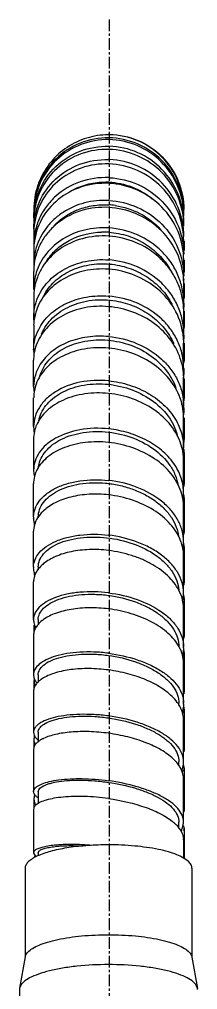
# Model space of a CAD drawing. Header units: millimetres. Extents: x 1035 to 2065, y 1005 to 1731.
# Drawn here: x 1734.8 to 1753.8, y 1454.9 to 1558.5 of the extents above; entities that cross this region are included whole.
import ezdxf

# ---------------------------------------------------------------- set-up
doc = ezdxf.new("R2010")
doc.units = ezdxf.units.MM
doc.linetypes.add('CENTER', pattern=[2, 1.25, -0.25, 0.25, -0.25])
doc.layers.add('center', color=1, linetype='CENTER')

msp = doc.modelspace()

# ---------------------------------------------------------------- linework, layer by layer
at = {"color": 7, "linetype": 'Continuous'}
for p, q in [((1736.33, 1535.68), (1736.32, 1534.45)), ((1752.32, 1533.44), (1752.32, 1534.84)), ((1752.35, 1534.84), (1752.35, 1533.84)), ((1736.32, 1533.87), (1736.32, 1532.31)), ((1752.32, 1531.07), (1752.32, 1532.79)), ((1752.35, 1532.79), (1752.35, 1531.56)), ((1736.32, 1529.71), (1736.32, 1531.6)), ((1752.32, 1528.25), (1752.32, 1530.29)), ((1752.35, 1530.29), (1752.35, 1528.82)), ((1736.32, 1528.87), (1736.32, 1526.67)), ((1752.32, 1524.99), (1752.32, 1527.34)), ((1752.35, 1527.34), (1752.35, 1525.64)), ((1736.32, 1525.7), (1736.31, 1523.2)), ((1752.31, 1521.3), (1752.31, 1523.95)), ((1752.36, 1523.95), (1752.36, 1522.04)), ((1736.31, 1519.31), (1736.31, 1522.11)), ((1752.31, 1517.22), (1752.31, 1520.15)), ((1752.36, 1520.15), (1752.36, 1518.03)), ((1736.31, 1515.03), (1736.31, 1518.1)), ((1752.31, 1512.75), (1752.31, 1515.95)), ((1752.36, 1515.95), (1752.36, 1513.63)), ((1736.31, 1513.71), (1736.31, 1510.37)), ((1752.36, 1512.27), (1752.36, 1508.86)), ((1752.31, 1507.91), (1752.31, 1511.37)), ((1736.31, 1505.37), (1736.31, 1508.95)), ((1752.36, 1507.4), (1752.36, 1503.76)), ((1752.31, 1502.74), (1752.31, 1506.44)), ((1736.3, 1500.04), (1736.31, 1503.85)), ((1752.36, 1502.2), (1752.37, 1498.33)), ((1752.3, 1497.26), (1752.3, 1501.17)), ((1736.81, 1500.05), (1736.8, 1499.72)), ((1736.3, 1494.41), (1736.3, 1498.43)), ((1752.37, 1496.69), (1752.37, 1492.62)), ((1752.3, 1491.5), (1752.3, 1495.61)), ((1736.8, 1494.42), (1736.8, 1493.85)), ((1736.37, 1492.94), (1736.37, 1493.83)), ((1736.3, 1492.72), (1736.3, 1488.52)), ((1752.37, 1490.9), (1752.37, 1486.65)), ((1752.3, 1485.48), (1752.3, 1489.76)), ((1736.37, 1486.95), (1736.37, 1487.91)), ((1736.3, 1486.75), (1736.3, 1482.38)), ((1751.8, 1485.23), (1751.8, 1485.48)), ((1752.37, 1484.86), (1752.37, 1480.44)), ((1752.3, 1479.23), (1752.3, 1483.68)), ((1736.37, 1480.71), (1736.37, 1481.75)), ((1736.3, 1480.55), (1736.3, 1476.04)), ((1751.8, 1478.77), (1751.8, 1479.23)), ((1752.37, 1478.59), (1752.37, 1474.04)), ((1752.3, 1472.79), (1752.3, 1477.37)), ((1736.37, 1474.28), (1736.37, 1475.38)), ((1736.3, 1474.15), (1736.3, 1469.51)), ((1751.8, 1472.11), (1751.8, 1472.79)), ((1752.37, 1472.13), (1752.37, 1468.86)), ((1752.3, 1470.88), (1752.3, 1468.91)), ((1736.8, 1469.51), (1736.8, 1469.19)), ((1735.4, 1467.86), (1735.4, 1458.32)), ((1753.2, 1467.86), (1753.2, 1458.32)), ((1735.41, 1458.39), (1734.81, 1455.04)), ((1753.19, 1458.38), (1753.78, 1455.03)), ((1734.81, 1455.04), (1734.8, 1454.9)), ((1734.8, 1454.9), (1734.8, 1446.92)), ((1753.8, 1454.9), (1753.78, 1455.03))]:
    msp.add_line(p, q, dxfattribs=at)
for points in [[(1736.8, 1488.52), (1736.8, 1488.06), (1736.8, 1487.71)], [(1736.8, 1482.39), (1736.8, 1481.91), (1736.8, 1481.33)], [(1736.8, 1476.04), (1736.8, 1475.55), (1736.8, 1474.75)]]:
    msp.add_lwpolyline(points, dxfattribs=at)
for centre, radius, start, end in [((1744.32, 1538.32), 7.91, 89.88, 90.4254), ((1744.29, 1538.28), 7.9, 89.7166, 90.206), ((1744.32, 1538.32), 7.9, 89.3696, 89.8788), ((1744.29, 1538.28), 7.9, 89.2355, 89.7162), ((1744.14, 1536.95), 8.02, 88.3297, 88.6786), ((1744.05, 1535.43), 8.12, 88.0893, 88.4138), ((1744.05, 1535.4), 8.15, 87.5676, 88.0872), ((1744.34, 1538.21), 8.01, 161.6711, 179.9492), ((1744.31, 1538.22), 7.98, 157.0985, 161.6047), ((1743.96, 1533.4), 7.73, 87.1811, 89.7177), ((1743.96, 1533.32), 8.3, 86.8148, 87.5051), ((1743.87, 1530.68), 8.04, 81.819, 86.8041), ((1744.08, 1537.86), 7.75, 178.0045, 178.8672), ((1744.18, 1537.5), 8.15, 359.9964, 1.571), ((1743.83, 1537.01), 7.5, 177.0697, 177.7583), ((1743.81, 1537.01), 7.48, 177.7578, 180.0062), ((1743.49, 1535.68), 7.16, 176.5436, 180.0058), ((1743.5, 1535.68), 7.18, 176.0127, 176.5446), ((1743.77, 1527.6), 8.2, 85.8854, 91.473), ((1743.09, 1533.88), 6.77, 175.1916, 180.0091), ((1743.11, 1533.87), 6.79, 174.3779, 175.193), ((1743.74, 1526.6), 8.78, 85.9616, 86.2316), ((1742.72, 1532.31), 6.4, 166.0726, 179.9734), ((1742.73, 1532.31), 6.41, 163.2371, 166.06), ((1742.67, 1531.6), 6.35, 172.8737, 173.6424), ((1742.66, 1532.31), 6.34, 180.0126, 180.5745), ((1742.65, 1531.6), 6.33, 173.6407, 180.0071), ((1742.23, 1529.71), 5.91, 162.5496, 179.9716), ((1746.26, 1531.56), 6.09, 358.7962, 359.984), ((1746.24, 1531.56), 6.11, 358.2179, 358.7964), ((1744.57, 1530.29), 7.75, 5.7402, 6.1381), ((1744.61, 1530.29), 7.71, 0.0129, 5.744), ((1746.28, 1530.81), 6.07, 356.6744, 359.9793), ((1742.16, 1529.72), 5.84, 180.0148, 180.7751), ((1742.17, 1528.87), 5.85, 171.8271, 178.4753), ((1742.18, 1528.87), 5.87, 171.1146, 171.8285), ((1742.13, 1528.87), 5.81, 178.4822, 180.0125), ((1744.86, 1527.33), 7.46, 6.9667, 7.43), ((1744.9, 1527.34), 7.42, 1.1893, 6.9708), ((1744.99, 1528.25), 7.33, 356.3735, 0.0026), ((1746.78, 1528.82), 5.57, 358.9707, 359.9804), ((1746.76, 1528.82), 5.59, 357.7765, 358.9706), ((1741.72, 1525.69), 5.4, 161.4112, 168.6589), ((1744.96, 1527.34), 7.36, 0.0054, 1.1818), ((1746.79, 1527.94), 5.56, 355.833, 359.9752), ((1746.82, 1527.94), 5.54, 0.8789, 2.6662), ((1746.82, 1527.94), 5.53, 359.9796, 0.8785), ((1741.63, 1526.67), 5.32, 180.018, 180.7175), ((1741.64, 1525.7), 5.33, 169.6763, 178.2944), ((1741.67, 1526.67), 5.36, 180.7229, 185.3326), ((1741.67, 1525.7), 5.36, 168.6703, 169.6796), ((1741.6, 1525.7), 5.28, 178.3098, 180.0186), ((1747.33, 1525.64), 5.02, 358.8636, 359.9774), ((1747.31, 1525.64), 5.04, 357.3031, 358.8632), ((1745.2, 1523.94), 7.12, 8.332, 8.8935), ((1745.26, 1523.95), 7.06, 1.2378, 8.3388), ((1745.36, 1524.99), 6.96, 355.6218, 359.4182), ((1745.34, 1523.95), 6.98, 0.0057, 1.2243), ((1745.38, 1524.99), 6.94, 359.4204, 0.0051), ((1747.33, 1524.63), 5.02, 354.8423, 359.9705), ((1747.36, 1524.63), 4.99, 1.0417, 3.2923), ((1747.37, 1524.63), 4.98, 359.978, 1.0411), ((1741.08, 1523.2), 4.76, 180.0192, 180.9879), ((1741.1, 1522.1), 4.79, 167.0602, 178.2464), ((1741.12, 1523.2), 4.81, 180.9971, 186.6424), ((1741.16, 1522.09), 4.84, 166.0216, 167.067), ((1741.2, 1522.08), 4.89, 160.5092, 166.0129), ((1741.04, 1522.11), 4.73, 178.2801, 180.0201), ((1745.54, 1520.12), 6.78, 10.4681, 16.1984), ((1747.9, 1522.04), 4.45, 358.6295, 359.9766), ((1745.6, 1520.13), 6.72, 9.8928, 10.4597), ((1745.67, 1520.14), 6.65, 1.2236, 9.9031), ((1745.78, 1521.3), 6.53, 354.8904, 359.3367), ((1745.81, 1521.3), 6.51, 359.3399, 0.0065), ((1747.88, 1522.04), 4.47, 356.8326, 358.629), ((1747.93, 1520.91), 4.43, 1.1419, 4.0426), ((1747.94, 1520.91), 4.41, 359.9773, 1.1406), ((1745.76, 1520.15), 6.55, 0.0107, 1.2011), ((1747.9, 1520.91), 4.46, 353.7271, 359.9654), ((1740.5, 1519.31), 4.19, 180.023, 181.3004), ((1740.56, 1518.1), 4.24, 163.8023, 178.1988), ((1740.56, 1519.31), 4.25, 181.3169, 188.2204), ((1740.65, 1518.07), 4.34, 162.726, 163.8287), ((1740.68, 1518.06), 4.37, 159.8891, 162.7233), ((1740.48, 1518.1), 4.16, 178.2626, 180.0199), ((1748.46, 1518.03), 3.9, 356.2968, 358.4944), ((1748.48, 1518.03), 3.88, 358.4953, 359.9753), ((1745.96, 1515.91), 6.35, 12.3762, 17.1088), ((1746.02, 1515.92), 6.29, 11.6874, 12.3686), ((1746.12, 1515.94), 6.19, 1.2931, 11.7053), ((1746.25, 1517.22), 6.06, 353.8993, 359.2924), ((1746.28, 1517.22), 6.03, 359.2977, 0.0098), ((1748.5, 1516.78), 3.86, 1.3893, 5.0109), ((1748.52, 1516.78), 3.84, 359.9746, 1.3872), ((1746.24, 1515.95), 6.07, 0.0126, 1.2538), ((1748.47, 1516.78), 3.89, 352.3716, 359.9539), ((1739.93, 1515.03), 3.62, 180.0264, 181.3285), ((1740, 1515.03), 3.69, 181.364, 190.4638), ((1740.18, 1513.64), 3.88, 158.1728, 159.794), ((1740.22, 1513.63), 3.92, 156.9796, 158.173), ((1739.9, 1513.71), 3.59, 177.7863, 180.0254), ((1746.41, 1511.31), 5.9, 14.5782, 18.068), ((1746.47, 1511.33), 5.84, 13.7815, 14.573), ((1746.61, 1511.36), 5.7, 1.4509, 13.8082), ((1746.79, 1512.74), 5.52, 359.2251, 0.0123), ((1749.03, 1513.63), 3.33, 355.522, 358.2865), ((1749.05, 1513.63), 3.31, 358.2883, 359.9669), ((1746.76, 1512.75), 5.55, 352.6721, 359.2161), ((1749.03, 1512.28), 3.33, 350.4238, 359.9281), ((1749.07, 1512.27), 3.29, 1.8715, 6.0298), ((1749.09, 1512.27), 3.27, 359.9661, 1.8679), ((1746.76, 1511.37), 5.54, 0.013, 1.3773), ((1739.36, 1510.38), 3.06, 180.0308, 181.8689), ((1739.46, 1510.38), 3.15, 181.94, 193.3952), ((1739.78, 1508.81), 3.5, 152.191, 156.1263), ((1739.34, 1508.95), 3.03, 177.4339, 180.0294), ((1749.59, 1508.86), 2.77, 354.8962, 357.5781), ((1749.61, 1508.86), 2.75, 357.5794, 359.9644), ((1746.9, 1506.36), 5.41, 17.109, 18.1892), ((1746.93, 1506.37), 5.38, 16.2857, 17.1087), ((1747.3, 1507.91), 5, 351.4745, 359.0265), ((1747.35, 1507.91), 4.96, 359.0411, 0.0142), ((1749.62, 1507.41), 2.74, 2.2508, 7.4956), ((1749.64, 1507.41), 2.73, 359.9617, 2.2441), ((1747.31, 1506.43), 5, 0.0185, 1.4223), ((1749.57, 1507.41), 2.8, 348.3354, 359.8933), ((1738.82, 1505.37), 2.52, 180.0321, 182.6232), ((1741, 1504.84), 4.64, 179.982, 185.1475), ((1739.24, 1503.7), 2.97, 151.7003, 154.8427), ((1738.8, 1503.85), 2.49, 177.0301, 180.03), ((1750.12, 1503.76), 2.25, 353.9031, 357.1089), ((1750.14, 1503.76), 2.22, 357.1113, 359.9568), ((1747.33, 1501.05), 4.99, 19.6821, 20.9722), ((1747.38, 1501.07), 4.94, 19.2679, 19.6805), ((1747.86, 1502.75), 4.45, 349.6518, 358.8252), ((1747.91, 1502.74), 4.39, 358.8524, 0.0154), ((1750.14, 1502.2), 2.22, 3.24, 9.3942), ((1750.16, 1502.2), 2.2, 359.9577, 3.2276), ((1747.88, 1501.17), 4.43, 0.0182, 1.5438), ((1738.31, 1500.04), 2.01, 180.0437, 183.3395), ((1740.45, 1499.48), 4.08, 179.9888, 186.8785), ((1738.87, 1498.2), 2.62, 145.8844, 151.1545), ((1738.29, 1498.43), 1.98, 175.6934, 180.0388), ((1750.6, 1498.34), 1.76, 352.5696, 355.9275), ((1750.63, 1498.33), 1.73, 355.9291, 359.9457), ((1747.77, 1495.43), 4.56, 21.3605, 24.4877), ((1748.41, 1497.27), 3.89, 347.3617, 358.6149), ((1748.48, 1497.26), 3.82, 358.6678, 0.0174), ((1750.62, 1496.69), 1.74, 4.7617, 11.9471), ((1750.66, 1496.69), 1.71, 359.9542, 4.7379), ((1748.45, 1495.61), 3.85, 0.0218, 1.8941), ((1737.84, 1494.42), 1.54, 180.0572, 185.0975), ((1739.89, 1493.83), 3.52, 179.9983, 188.927), ((1737.82, 1492.72), 1.52, 174.0518, 180.0418), ((1751.05, 1492.62), 1.32, 351.2052, 353.4621), ((1751.08, 1492.62), 1.29, 353.4532, 359.9301), ((1748.12, 1489.47), 4.23, 25.0415, 28.4964), ((1748.33, 1489.57), 4, 22.2249, 25.0336), ((1749.04, 1491.5), 3.26, 358.211, 0.0283), ((1751.05, 1490.89), 1.32, 7.0266, 15.8474), ((1751.09, 1490.9), 1.27, 359.9487, 6.9774), ((1749.02, 1489.76), 3.28, 0.0267, 2.1485), ((1739.3, 1487.9), 2.93, 178.0846, 179.9697), ((1739.35, 1487.91), 2.98, 180.0258, 191.6933), ((1739.25, 1485), 3.7, 120.6074, 124.3379), ((1738.19, 1488.91), 1.99, 215.6056, 220.2433), ((1751.46, 1486.65), 0.913, 348.8142, 359.8529), ((1748.74, 1483.4), 3.61, 24.6679, 29.2523), ((1749.59, 1485.48), 2.71, 357.7476, 0.0245), ((1749.57, 1483.67), 2.73, 0.0323, 2.7101), ((1738.8, 1481.74), 2.43, 172.7622, 177.2816), ((1738.77, 1481.75), 2.4, 177.2901, 179.9638), ((1739.09, 1478.08), 4.02, 115.2088, 116.8585), ((1750.12, 1479.23), 2.18, 356.989, 0.032), ((1750.1, 1477.37), 2.2, 0.0325, 3.6685), ((1738.27, 1475.38), 1.89, 176.1055, 179.9565), ((1738.32, 1475.37), 1.95, 169.4143, 176.0792), ((1750.61, 1472.79), 1.69, 355.5152, 0.0299), ((1750.59, 1470.88), 1.71, 0.0533, 4.7975), ((1739.29, 1463.55), 6.18, 113.1252, 115.831), ((1738.95, 1464.27), 5.38, 115.9063, 116.1815)]:
    msp.add_arc(centre, radius, start, end, dxfattribs=at)
for points, knots in [([(1744.33, 1545.86), (1743.29, 1545.87), (1741.2, 1545.48), (1738.53, 1543.75), (1736.75, 1541.13), (1736.33, 1539.04), (1736.33, 1538.02)], [0, 0, 0, 0, 0.251302, 0.501401, 0.750779, 1, 1, 1, 1]), ([(1744.27, 1546.18), (1743.49, 1546.18), (1741.94, 1545.94), (1739.82, 1544.94), (1738.08, 1543.37), (1737.26, 1542.03), (1736.96, 1541.32)], [0, 0, 0, 0, 0.250009, 0.499899, 0.749872, 1, 1, 1, 1]), ([(1752.33, 1537.72), (1752.33, 1538.77), (1751.91, 1540.9), (1750.14, 1543.58), (1747.48, 1545.4), (1745.37, 1545.84), (1744.33, 1545.86)], [0, 0, 0, 0, 0.250794, 0.50128, 0.751118, 1, 1, 1, 1]), ([(1744.4, 1546.23), (1745.44, 1546.21), (1747.53, 1545.78), (1750.16, 1543.99), (1751.92, 1541.33), (1752.33, 1539.23), (1752.33, 1538.19)], [0, 0, 0, 0, 0.249475, 0.49925, 0.749445, 1, 1, 1, 1]), ([(1752.33, 1538.19), (1752.32, 1539.22), (1751.89, 1541.31), (1750.13, 1543.95), (1747.51, 1545.73), (1745.43, 1546.16), (1744.4, 1546.18)], [0, 0, 0, 0, 0.250563, 0.500768, 0.750543, 1, 1, 1, 1]), ([(1736.33, 1537.31), (1736.33, 1538.32), (1736.75, 1540.37), (1738.54, 1542.94), (1741.2, 1544.63), (1743.29, 1544.98), (1744.33, 1544.96)], [0, 0, 0, 0, 0.247529, 0.496004, 0.74665, 1, 1, 1, 1]), ([(1744.33, 1545.67), (1743.32, 1545.68), (1741.27, 1545.32), (1738.64, 1543.67), (1736.84, 1541.15), (1736.37, 1539.13), (1736.34, 1538.13)], [0, 0, 0, 0, 0.25134, 0.501461, 0.750824, 1, 1, 1, 1]), ([(1752.33, 1537.72), (1752.3, 1538.75), (1751.84, 1540.83), (1750.05, 1543.45), (1747.43, 1545.21), (1745.36, 1545.65), (1744.33, 1545.67)], [0, 0, 0, 0, 0.250806, 0.501302, 0.751136, 1, 1, 1, 1]), ([(1752.33, 1536.77), (1752.33, 1537.82), (1751.91, 1539.94), (1750.15, 1542.62), (1747.51, 1544.46), (1745.42, 1544.93), (1744.38, 1544.96)], [0, 0, 0, 0, 0.250442, 0.500968, 0.751097, 1, 1, 1, 1]), ([(1744.33, 1544.63), (1743.33, 1544.65), (1741.3, 1544.33), (1738.69, 1542.75), (1736.88, 1540.33), (1736.39, 1538.37), (1736.34, 1537.4)], [0, 0, 0, 0, 0.253344, 0.504035, 0.752546, 1, 1, 1, 1]), ([(1752.33, 1536.41), (1752.33, 1537.46), (1751.91, 1539.59), (1750.13, 1542.29), (1747.48, 1544.13), (1745.37, 1544.6), (1744.33, 1544.63)], [0, 0, 0, 0, 0.250444, 0.500985, 0.751127, 1, 1, 1, 1]), ([(1736.33, 1536.12), (1736.33, 1537.1), (1736.74, 1539.11), (1738.53, 1541.61), (1741.18, 1543.24), (1743.25, 1543.57), (1744.28, 1543.54)], [0, 0, 0, 0, 0.245185, 0.492504, 0.743961, 1, 1, 1, 1]), ([(1744.32, 1543.07), (1743.34, 1543.11), (1741.34, 1542.82), (1738.75, 1541.33), (1736.93, 1539.02), (1736.41, 1537.12), (1736.34, 1536.18)], [0, 0, 0, 0, 0.255958, 0.507513, 0.754949, 1, 1, 1, 1]), ([(1752.32, 1534.84), (1752.32, 1535.88), (1751.91, 1538.01), (1750.13, 1540.7), (1747.48, 1542.54), (1745.37, 1543.03), (1744.33, 1543.07)], [0, 0, 0, 0, 0.249523, 0.499868, 0.750537, 1, 1, 1, 1]), ([(1752.33, 1535.34), (1752.33, 1536.38), (1751.91, 1538.49), (1750.15, 1541.17), (1747.53, 1543), (1745.44, 1543.5), (1744.4, 1543.54)], [0, 0, 0, 0, 0.249521, 0.499846, 0.750493, 1, 1, 1, 1]), ([(1744.32, 1541.61), (1743.29, 1541.65), (1741.22, 1541.36), (1738.98, 1540.05), (1737.64, 1538.57), (1736.89, 1537.3), (1736.43, 1535.9), (1736.32, 1534.93), (1736.32, 1534.45)], [0, 0, 0, 0, 0.258707, 0.510625, 0.634599, 0.757179, 0.878795, 1, 1, 1, 1]), ([(1744.32, 1541), (1743.35, 1541.04), (1741.4, 1540.8), (1738.84, 1539.42), (1737, 1537.25), (1736.44, 1535.44), (1736.36, 1534.54)], [0, 0, 0, 0, 0.259088, 0.511819, 0.758026, 1, 1, 1, 1]), ([(1740.51, 1540.31), (1741.04, 1540.59), (1742.18, 1541.01), (1743.39, 1541.14), (1743.99, 1541.14)], [0, 0, 0, 0, 0.495964, 1, 1, 1, 1]), ([(1752.32, 1532.79), (1752.32, 1533.83), (1751.9, 1535.94), (1750.12, 1538.61), (1747.47, 1540.45), (1745.37, 1540.95), (1744.32, 1541)], [0, 0, 0, 0, 0.248031, 0.497937, 0.749363, 1, 1, 1, 1]), ([(1744.34, 1541.13), (1745.17, 1541.09), (1746.84, 1540.74), (1748.31, 1539.89), (1748.96, 1539.36)], [0, 0, 0, 0, 0.498779, 1, 1, 1, 1]), ([(1744.42, 1541.6), (1745.46, 1541.55), (1747.54, 1541.04), (1750.15, 1539.21), (1751.91, 1536.55), (1752.32, 1534.47), (1752.32, 1533.44)], [0, 0, 0, 0, 0.250702, 0.502096, 0.751971, 1, 1, 1, 1]), ([(1744.32, 1539.17), (1743.46, 1539.22), (1741.74, 1539.05), (1739.77, 1538.19), (1738.46, 1537.18), (1737.38, 1535.99), (1736.82, 1534.91), (1736.59, 1534.15)], [0, 0, 0, 0, 0.261263, 0.515157, 0.639346, 0.761494, 1, 1, 1, 1]), ([(1738.48, 1536.46), (1738.83, 1536.84), (1739.64, 1537.53), (1741.07, 1538.26), (1742.66, 1538.68), (1743.77, 1538.73), (1744.32, 1538.7)], [0, 0, 0, 0, 0.241693, 0.489256, 0.742382, 1, 1, 1, 1]), ([(1744.32, 1539.17), (1745.37, 1539.11), (1747.46, 1538.61), (1750.11, 1536.8), (1751.89, 1534.17), (1752.32, 1532.09), (1752.32, 1531.07)], [0, 0, 0, 0, 0.252383, 0.504793, 0.754034, 1, 1, 1, 1]), ([(1745.02, 1538.63), (1745.93, 1538.5), (1747.71, 1537.93), (1749.2, 1536.79), (1749.82, 1536.11)], [0, 0, 0, 0, 0.500358, 1, 1, 1, 1]), ([(1744.32, 1538.43), (1743.36, 1538.48), (1741.45, 1538.27), (1739.31, 1537.2), (1737.97, 1535.96), (1737.18, 1534.88), (1736.62, 1533.67), (1736.42, 1532.82), (1736.37, 1532.39)], [0, 0, 0, 0, 0.262138, 0.515753, 0.639521, 0.761136, 0.881079, 1, 1, 1, 1]), ([(1752.28, 1531.11), (1752.17, 1532.07), (1751.6, 1533.97), (1749.78, 1536.32), (1747.26, 1537.92), (1745.3, 1538.37), (1744.32, 1538.43)], [0, 0, 0, 0, 0.246209, 0.49574, 0.748002, 1, 1, 1, 1]), ([(1744.32, 1536.24), (1743.46, 1536.29), (1741.75, 1536.15), (1739.41, 1535.2), (1737.58, 1533.61), (1736.82, 1532.21), (1736.59, 1531.48)], [0, 0, 0, 0, 0.265332, 0.521147, 0.765476, 1, 1, 1, 1]), ([(1737.67, 1532.66), (1737.96, 1533.13), (1738.69, 1533.99), (1740.59, 1535.33), (1742.37, 1535.77), (1743.56, 1535.8)], [0, 0, 0, 0, 0.238161, 0.48483, 1, 1, 1, 1]), ([(1752.32, 1528.25), (1752.32, 1528.75), (1752.21, 1529.76), (1751.75, 1531.22), (1751.01, 1532.57), (1749.67, 1534.17), (1747.45, 1535.67), (1745.37, 1536.17), (1744.32, 1536.24)], [0, 0, 0, 0, 0.121555, 0.243971, 0.367683, 0.492871, 0.745894, 1, 1, 1, 1]), ([(1744.36, 1535.78), (1745.04, 1535.73), (1746.41, 1535.46), (1748.29, 1534.57), (1749.89, 1533.26), (1750.69, 1532.13), (1751, 1531.54)], [0, 0, 0, 0, 0.25141, 0.503564, 0.753629, 1, 1, 1, 1]), ([(1744.32, 1535.36), (1743.38, 1535.43), (1741.5, 1535.25), (1739, 1534.11), (1737.43, 1532.5), (1736.67, 1530.99), (1736.45, 1530.18), (1736.39, 1529.78)], [0, 0, 0, 0, 0.266593, 0.522312, 0.765329, 0.883459, 1, 1, 1, 1]), ([(1752.25, 1528.3), (1752.19, 1528.76), (1751.99, 1529.67), (1751.43, 1530.96), (1750.64, 1532.15), (1749.32, 1533.54), (1747.24, 1534.84), (1745.32, 1535.29), (1744.36, 1535.36)], [0, 0, 0, 0, 0.121615, 0.24426, 0.368216, 0.493547, 0.746435, 1, 1, 1, 1]), ([(1736.7, 1528.67), (1736.96, 1529.32), (1737.77, 1530.58), (1739.59, 1531.97), (1741.85, 1532.79), (1743.49, 1532.89), (1744.31, 1532.83)], [0, 0, 0, 0, 0.230174, 0.473566, 0.731195, 1, 1, 1, 1]), ([(1737.39, 1529), (1737.68, 1529.56), (1738.5, 1530.62), (1740.19, 1531.75), (1742.23, 1532.39), (1743.69, 1532.45), (1744.43, 1532.38)], [0, 0, 0, 0, 0.230663, 0.474655, 0.732168, 1, 1, 1, 1]), ([(1752.32, 1524.99), (1752.32, 1525.48), (1752.21, 1526.46), (1751.75, 1527.89), (1751, 1529.21), (1749.66, 1530.77), (1747.44, 1532.24), (1745.36, 1532.75), (1744.31, 1532.83)], [0, 0, 0, 0, 0.119757, 0.240715, 0.363522, 0.488471, 0.742966, 1, 1, 1, 1]), ([(1744.43, 1532.38), (1745.12, 1532.32), (1746.5, 1532.03), (1748.39, 1531.11), (1749.98, 1529.79), (1750.77, 1528.66), (1751.07, 1528.06)], [0, 0, 0, 0, 0.253313, 0.506566, 0.756141, 1, 1, 1, 1]), ([(1744.31, 1531.83), (1743.46, 1531.89), (1741.76, 1531.78), (1739.44, 1530.91), (1737.6, 1529.43), (1736.83, 1528.1), (1736.6, 1527.41)], [0, 0, 0, 0, 0.269667, 0.527536, 0.770464, 1, 1, 1, 1]), ([(1752.23, 1525.04), (1752.09, 1525.93), (1751.46, 1527.69), (1749.63, 1529.84), (1747.16, 1531.31), (1745.27, 1531.76), (1744.31, 1531.83)], [0, 0, 0, 0, 0.240702, 0.488762, 0.743523, 1, 1, 1, 1]), ([(1736.32, 1526.67), (1736.32, 1527.18), (1736.42, 1527.86), (1736.64, 1528.51), (1736.7, 1528.67)], [0, 0, 0, 0, 0.747722, 1, 1, 1, 1]), ([(1736.85, 1525.4), (1737.14, 1525.99), (1737.99, 1527.1), (1739.78, 1528.28), (1741.96, 1528.96), (1743.52, 1529.02), (1744.31, 1528.96)], [0, 0, 0, 0, 0.22587, 0.468517, 0.727981, 1, 1, 1, 1]), ([(1737.16, 1524.92), (1737.43, 1525.56), (1738.29, 1526.77), (1740.21, 1528.02), (1742.57, 1528.64), (1744.25, 1528.58), (1745.09, 1528.44)], [0, 0, 0, 0, 0.222755, 0.464582, 0.725723, 1, 1, 1, 1]), ([(1752.31, 1521.3), (1752.31, 1521.78), (1752.21, 1522.74), (1751.74, 1524.12), (1751, 1525.4), (1749.65, 1526.93), (1747.43, 1528.36), (1745.36, 1528.87), (1744.31, 1528.96)], [0, 0, 0, 0, 0.117606, 0.236813, 0.358531, 0.483187, 0.739423, 1, 1, 1, 1]), ([(1745.09, 1528.44), (1745.76, 1528.32), (1747.07, 1527.94), (1748.84, 1526.95), (1750.29, 1525.6), (1750.99, 1524.49), (1751.25, 1523.91)], [0, 0, 0, 0, 0.256821, 0.511279, 0.75951, 1, 1, 1, 1]), ([(1744.31, 1527.83), (1743.46, 1527.91), (1741.77, 1527.83), (1739.45, 1527.03), (1737.61, 1525.64), (1736.82, 1524.37), (1736.59, 1523.71)], [0, 0, 0, 0, 0.274494, 0.534709, 0.776088, 1, 1, 1, 1]), ([(1752.05, 1522.01), (1751.82, 1522.79), (1751.06, 1524.31), (1749.25, 1526.13), (1746.93, 1527.37), (1745.19, 1527.76), (1744.31, 1527.83)], [0, 0, 0, 0, 0.238149, 0.485953, 0.741802, 1, 1, 1, 1]), ([(1736.31, 1523.2), (1736.31, 1523.57), (1736.41, 1524.34), (1736.67, 1525.06), (1736.85, 1525.4)], [0, 0, 0, 0, 0.496147, 1, 1, 1, 1]), ([(1736.94, 1520.29), (1737.1, 1520.9), (1737.73, 1522.09), (1739.37, 1523.41), (1741.51, 1524.2), (1743.94, 1524.38), (1746.4, 1523.92), (1748.65, 1522.84), (1750.46, 1521.22), (1751.25, 1519.84), (1751.49, 1519.12)], [0, 0, 0, 0, 0.101867, 0.213923, 0.337758, 0.470749, 0.608108, 0.744408, 0.875536, 1, 1, 1, 1]), ([(1744.31, 1524.64), (1743.56, 1524.71), (1742.07, 1524.68), (1739.99, 1524.14), (1738.24, 1523.15), (1737.35, 1522.2), (1737.02, 1521.68)], [0, 0, 0, 0, 0.274766, 0.535961, 0.778077, 1, 1, 1, 1]), ([(1744.31, 1524.64), (1745.36, 1524.55), (1747.41, 1524.04), (1749.63, 1522.65), (1750.99, 1521.17), (1751.74, 1519.93), (1752.2, 1518.6), (1752.31, 1517.67), (1752.31, 1517.22)], [0, 0, 0, 0, 0.264762, 0.523045, 0.647376, 0.767789, 0.884901, 1, 1, 1, 1]), ([(1744.31, 1523.41), (1743.45, 1523.48), (1741.76, 1523.43), (1739.44, 1522.7), (1737.6, 1521.41), (1736.8, 1520.19), (1736.57, 1519.56)], [0, 0, 0, 0, 0.279985, 0.542939, 0.782568, 1, 1, 1, 1]), ([(1752.03, 1517.78), (1751.8, 1518.53), (1751.03, 1519.99), (1749.21, 1521.73), (1746.91, 1522.94), (1745.18, 1523.32), (1744.31, 1523.41)], [0, 0, 0, 0, 0.234242, 0.481102, 0.738671, 1, 1, 1, 1]), ([(1737.02, 1521.68), (1736.8, 1521.32), (1736.44, 1520.56), (1736.31, 1519.72), (1736.31, 1519.31)], [0, 0, 0, 0, 0.507462, 1, 1, 1, 1]), ([(1744.31, 1519.91), (1743.29, 1520.01), (1741.31, 1519.93), (1739.04, 1519.09), (1737.65, 1518.03), (1736.89, 1517.12), (1736.42, 1516.1), (1736.31, 1515.38), (1736.31, 1515.03)], [0, 0, 0, 0, 0.293692, 0.560487, 0.6811, 0.793115, 0.898358, 1, 1, 1, 1]), ([(1736.86, 1515.62), (1736.91, 1515.91), (1737.1, 1516.5), (1737.6, 1517.31), (1738.31, 1518.02), (1739.53, 1518.86), (1741.43, 1519.52), (1743.96, 1519.68), (1746.54, 1519.16), (1748.87, 1518.01), (1750.7, 1516.32), (1751.43, 1514.86), (1751.63, 1514.12)], [0, 0, 0, 0, 0.047576, 0.09739, 0.150441, 0.207246, 0.331633, 0.467578, 0.608395, 0.746944, 0.877884, 1, 1, 1, 1]), ([(1744.31, 1519.91), (1745.07, 1519.84), (1746.57, 1519.53), (1748.63, 1518.61), (1750.37, 1517.3), (1751.24, 1516.17), (1751.57, 1515.57)], [0, 0, 0, 0, 0.261221, 0.519029, 0.766456, 1, 1, 1, 1]), ([(1744.31, 1518.56), (1743.46, 1518.65), (1741.81, 1518.62), (1739.52, 1517.99), (1737.68, 1516.85), (1736.85, 1515.74), (1736.61, 1515.16)], [0, 0, 0, 0, 0.285016, 0.550773, 0.789086, 1, 1, 1, 1]), ([(1752.02, 1513.14), (1751.79, 1513.86), (1751.01, 1515.27), (1749.19, 1516.93), (1746.89, 1518.09), (1745.18, 1518.47), (1744.31, 1518.56)], [0, 0, 0, 0, 0.229757, 0.47554, 0.735063, 1, 1, 1, 1]), ([(1736.54, 1514.98), (1736.51, 1514.89), (1736.39, 1514.52), (1736.32, 1514.14), (1736.31, 1513.85)], [0, 0, 0, 0, 0.253064, 1, 1, 1, 1]), ([(1744.31, 1514.78), (1743.29, 1514.89), (1741.33, 1514.84), (1739.06, 1514.1), (1737.65, 1513.14), (1736.89, 1512.3), (1736.42, 1511.37), (1736.31, 1510.7), (1736.31, 1510.37)], [0, 0, 0, 0, 0.302168, 0.5732, 0.693278, 0.802768, 0.903716, 1, 1, 1, 1]), ([(1751.39, 1510.88), (1751.04, 1511.42), (1750.15, 1512.43), (1748.45, 1513.59), (1746.46, 1514.41), (1745.03, 1514.7), (1744.31, 1514.78)], [0, 0, 0, 0, 0.230934, 0.477974, 0.736905, 1, 1, 1, 1]), ([(1751.57, 1515.57), (1751.8, 1515.13), (1752.18, 1514.21), (1752.31, 1513.23), (1752.31, 1512.75)], [0, 0, 0, 0, 0.506694, 1, 1, 1, 1]), ([(1736.82, 1510.6), (1736.84, 1510.88), (1736.98, 1511.46), (1737.44, 1512.26), (1738.13, 1512.98), (1739.37, 1513.81), (1741.35, 1514.46), (1744, 1514.57), (1746.69, 1514.01), (1749.1, 1512.8), (1750.66, 1511.29), (1751.44, 1509.88), (1751.66, 1509.14), (1751.73, 1508.77)], [0, 0, 0, 0, 0.044639, 0.091728, 0.142765, 0.198529, 0.323868, 0.463543, 0.608619, 0.749723, 0.880211, 0.941244, 1, 1, 1, 1]), ([(1744.3, 1513.33), (1743.48, 1513.42), (1741.88, 1513.42), (1739.64, 1512.9), (1737.83, 1511.93), (1736.96, 1510.96), (1736.69, 1510.44)], [0, 0, 0, 0, 0.289245, 0.557656, 0.79518, 1, 1, 1, 1]), ([(1752.04, 1508.05), (1751.81, 1508.75), (1751.03, 1510.12), (1749.21, 1511.72), (1746.9, 1512.85), (1745.18, 1513.23), (1744.3, 1513.33)], [0, 0, 0, 0, 0.224347, 0.468752, 0.730622, 1, 1, 1, 1]), ([(1752.31, 1507.91), (1752.31, 1508.43), (1752.14, 1509.48), (1751.68, 1510.43), (1751.39, 1510.88)], [0, 0, 0, 0, 0.489453, 1, 1, 1, 1]), ([(1736.58, 1510.23), (1736.54, 1510.14), (1736.4, 1509.77), (1736.32, 1509.38), (1736.31, 1509.09)], [0, 0, 0, 0, 0.255026, 1, 1, 1, 1]), ([(1736.31, 1505.37), (1736.31, 1505.67), (1736.42, 1506.28), (1736.9, 1507.13), (1737.66, 1507.87), (1738.67, 1508.5), (1739.89, 1508.97), (1741.77, 1509.38), (1743.29, 1509.39), (1744.3, 1509.27)], [0, 0, 0, 0, 0.090127, 0.186164, 0.292836, 0.412385, 0.544909, 0.688888, 1, 1, 1, 1]), ([(1736.81, 1505.37), (1736.81, 1505.64), (1736.91, 1506.19), (1737.33, 1506.95), (1738.01, 1507.63), (1739.27, 1508.43), (1741.31, 1509.03), (1743.55, 1509.08), (1745.42, 1508.79), (1746.8, 1508.4), (1748.1, 1507.84), (1749.26, 1507.13), (1750.25, 1506.3), (1751.02, 1505.35), (1751.56, 1504.32), (1751.74, 1503.58), (1751.78, 1503.22)], [0, 0, 0, 0, 0.041467, 0.085586, 0.134511, 0.189334, 0.316029, 0.459839, 0.534833, 0.609714, 0.683057, 0.753661, 0.820661, 0.883729, 0.943166, 1, 1, 1, 1]), ([(1752.31, 1502.74), (1752.3, 1503.14), (1752.2, 1503.94), (1751.72, 1505.08), (1750.97, 1506.15), (1749.59, 1507.45), (1747.36, 1508.68), (1745.35, 1509.16), (1744.3, 1509.27)], [0, 0, 0, 0, 0.1049, 0.213851, 0.329316, 0.452403, 0.71873, 1, 1, 1, 1]), ([(1744.3, 1507.73), (1743.61, 1507.81), (1742.26, 1507.85), (1740.33, 1507.58), (1738.66, 1506.99), (1737.72, 1506.37), (1737.35, 1506.02)], [0, 0, 0, 0, 0.283155, 0.549764, 0.790484, 1, 1, 1, 1]), ([(1751.99, 1502.84), (1751.74, 1503.49), (1750.92, 1504.75), (1749.11, 1506.22), (1746.84, 1507.26), (1745.16, 1507.63), (1744.3, 1507.73)], [0, 0, 0, 0, 0.219355, 0.462802, 0.726807, 1, 1, 1, 1]), ([(1752.3, 1506.56), (1752.3, 1506.67), (1752.28, 1507.12), (1752.19, 1507.56), (1752.1, 1507.88)], [0, 0, 0, 0, 0.248438, 1, 1, 1, 1]), ([(1737.35, 1506.02), (1737.27, 1505.95), (1737, 1505.68), (1736.77, 1505.36), (1736.63, 1505.11)], [0, 0, 0, 0, 0.262482, 1, 1, 1, 1]), ([(1736.42, 1504.62), (1736.4, 1504.67), (1736.35, 1504.88), (1736.32, 1505.1), (1736.31, 1505.26)], [0, 0, 0, 0, 0.253408, 1, 1, 1, 1]), ([(1736.56, 1504.96), (1736.52, 1504.89), (1736.39, 1504.57), (1736.32, 1504.23), (1736.31, 1503.98)], [0, 0, 0, 0, 0.256288, 1, 1, 1, 1]), ([(1736.3, 1500.04), (1736.3, 1500.31), (1736.42, 1500.86), (1736.91, 1501.62), (1737.67, 1502.27), (1738.68, 1502.82), (1739.89, 1503.22), (1741.78, 1503.57), (1743.29, 1503.55), (1744.3, 1503.43)], [0, 0, 0, 0, 0.083211, 0.17399, 0.277875, 0.397139, 0.531533, 0.679024, 1, 1, 1, 1]), ([(1752.3, 1497.26), (1752.3, 1497.63), (1752.19, 1498.38), (1751.72, 1499.46), (1750.96, 1500.45), (1749.95, 1501.35), (1748.74, 1502.11), (1746.88, 1502.94), (1745.34, 1503.3), (1744.3, 1503.43)], [0, 0, 0, 0, 0.10044, 0.205837, 0.319182, 0.441747, 0.573247, 0.71202, 1, 1, 1, 1]), ([(1736.8, 1500.05), (1736.81, 1500.29), (1736.91, 1500.79), (1737.36, 1501.48), (1738.05, 1502.08), (1738.96, 1502.57), (1740.07, 1502.94), (1741.79, 1503.26), (1744.15, 1503.25), (1746.91, 1502.63), (1749.01, 1501.6), (1750.35, 1500.49), (1751.1, 1499.58), (1751.61, 1498.6), (1751.76, 1497.9), (1751.79, 1497.56)], [0, 0, 0, 0, 0.038094, 0.079703, 0.127319, 0.182034, 0.243815, 0.311692, 0.45996, 0.613736, 0.759278, 0.826, 0.887886, 0.945445, 1, 1, 1, 1]), ([(1752.3, 1501.29), (1752.3, 1501.41), (1752.27, 1501.89), (1752.16, 1502.36), (1752.04, 1502.7)], [0, 0, 0, 0, 0.247529, 1, 1, 1, 1]), ([(1744.3, 1501.79), (1743.62, 1501.88), (1742.28, 1501.94), (1740.37, 1501.73), (1738.71, 1501.24), (1737.77, 1500.7), (1737.38, 1500.39)], [0, 0, 0, 0, 0.286252, 0.554844, 0.795043, 1, 1, 1, 1]), ([(1751.92, 1497.32), (1751.65, 1497.91), (1750.8, 1499.06), (1749.33, 1500.14), (1747.94, 1500.84), (1746.38, 1501.42), (1745.14, 1501.69), (1744.3, 1501.79)], [0, 0, 0, 0, 0.214276, 0.456813, 0.587745, 0.723209, 1, 1, 1, 1]), ([(1752.29, 1501.63), (1752.3, 1501.67), (1752.35, 1501.86), (1752.36, 1502.06), (1752.36, 1502.2)], [0, 0, 0, 0, 0.253138, 1, 1, 1, 1]), ([(1737.38, 1500.39), (1737.32, 1500.34), (1737.06, 1500.12), (1736.84, 1499.87), (1736.7, 1499.67)], [0, 0, 0, 0, 0.264409, 1, 1, 1, 1]), ([(1736.47, 1499.22), (1736.45, 1499.28), (1736.36, 1499.51), (1736.32, 1499.75), (1736.31, 1499.93)], [0, 0, 0, 0, 0.256649, 1, 1, 1, 1]), ([(1736.58, 1499.46), (1736.54, 1499.39), (1736.4, 1499.12), (1736.33, 1498.81), (1736.31, 1498.58)], [0, 0, 0, 0, 0.259161, 1, 1, 1, 1]), ([(1744.3, 1497.27), (1743.29, 1497.39), (1741.79, 1497.43), (1739.9, 1497.16), (1738.69, 1496.82), (1737.68, 1496.36), (1736.92, 1495.8), (1736.42, 1495.15), (1736.3, 1494.65), (1736.3, 1494.41)], [0, 0, 0, 0, 0.331381, 0.482687, 0.619215, 0.738393, 0.839505, 0.924612, 1, 1, 1, 1]), ([(1744.3, 1497.27), (1745.34, 1497.14), (1747.32, 1496.68), (1749.56, 1495.6), (1750.95, 1494.46), (1751.71, 1493.53), (1752.19, 1492.54), (1752.3, 1491.84), (1752.3, 1491.5)], [0, 0, 0, 0, 0.295846, 0.569535, 0.691776, 0.802918, 0.904431, 1, 1, 1, 1]), ([(1736.8, 1494.42), (1736.8, 1494.63), (1736.92, 1495.09), (1737.39, 1495.69), (1738.1, 1496.21), (1739.04, 1496.63), (1740.18, 1496.93), (1741.47, 1497.11), (1742.86, 1497.14), (1744.8, 1496.98), (1746.71, 1496.53), (1748.46, 1495.77), (1749.6, 1495.09), (1750.54, 1494.3), (1751.25, 1493.43), (1751.7, 1492.48), (1751.8, 1491.82), (1751.8, 1491.5)], [0, 0, 0, 0, 0.034443, 0.073506, 0.120125, 0.175196, 0.238428, 0.308631, 0.384079, 0.462755, 0.621016, 0.696827, 0.768087, 0.83371, 0.893551, 0.948352, 1, 1, 1, 1]), ([(1752.3, 1495.73), (1752.3, 1495.85), (1752.26, 1496.31), (1752.14, 1496.76), (1752.02, 1497.09)], [0, 0, 0, 0, 0.246548, 1, 1, 1, 1]), ([(1752.37, 1496.69), (1752.37, 1496.64), (1752.36, 1496.44), (1752.32, 1496.25), (1752.27, 1496.11)], [0, 0, 0, 0, 0.246565, 1, 1, 1, 1]), ([(1744.3, 1495.55), (1743.62, 1495.64), (1742.28, 1495.72), (1740.38, 1495.56), (1738.73, 1495.16), (1737.77, 1494.7), (1737.38, 1494.43)], [0, 0, 0, 0, 0.289627, 0.560376, 0.799981, 1, 1, 1, 1]), ([(1751.84, 1491.49), (1751.55, 1492.04), (1750.66, 1493.07), (1748.88, 1494.25), (1746.71, 1495.11), (1745.12, 1495.45), (1744.3, 1495.55)], [0, 0, 0, 0, 0.209447, 0.451365, 0.719537, 1, 1, 1, 1]), ([(1736.31, 1494.28), (1736.31, 1494.22), (1736.35, 1493.97), (1736.45, 1493.73), (1736.54, 1493.56)], [0, 0, 0, 0, 0.241119, 1, 1, 1, 1]), ([(1737.38, 1494.43), (1737.32, 1494.39), (1737.11, 1494.23), (1736.91, 1494.05), (1736.78, 1493.9)], [0, 0, 0, 0, 0.265432, 1, 1, 1, 1]), ([(1736.58, 1493.62), (1736.54, 1493.56), (1736.41, 1493.33), (1736.33, 1493.08), (1736.31, 1492.88)], [0, 0, 0, 0, 0.26252, 1, 1, 1, 1]), ([(1736.78, 1493.9), (1736.76, 1493.87), (1736.69, 1493.79), (1736.62, 1493.69), (1736.58, 1493.62)], [0, 0, 0, 0, 0.256767, 1, 1, 1, 1]), ([(1744.3, 1490.82), (1743.78, 1490.89), (1742.76, 1490.97), (1741.27, 1490.96), (1739.9, 1490.82), (1738.69, 1490.55), (1737.69, 1490.17), (1736.93, 1489.7), (1736.43, 1489.16), (1736.3, 1488.72), (1736.3, 1488.52)], [0, 0, 0, 0, 0.174767, 0.342369, 0.497674, 0.636585, 0.755903, 0.854276, 0.933332, 1, 1, 1, 1]), ([(1752.3, 1489.89), (1752.3, 1489.99), (1752.26, 1490.4), (1752.15, 1490.8), (1752.03, 1491.09)], [0, 0, 0, 0, 0.245774, 1, 1, 1, 1]), ([(1752.3, 1491.4), (1752.29, 1491.2), (1752.26, 1490.95), (1752.2, 1490.7), (1752.19, 1490.64)], [0, 0, 0, 0, 0.7478, 1, 1, 1, 1]), ([(1736.8, 1488.52), (1736.8, 1488.7), (1736.92, 1489.1), (1737.39, 1489.61), (1738.1, 1490.03), (1739.04, 1490.37), (1740.17, 1490.61), (1741.46, 1490.74), (1742.85, 1490.74), (1744.79, 1490.56), (1746.69, 1490.12), (1748.44, 1489.41), (1749.58, 1488.78), (1750.53, 1488.06), (1751.24, 1487.25), (1751.69, 1486.39), (1751.8, 1485.77), (1751.8, 1485.48)], [0, 0, 0, 0, 0.030316, 0.066422, 0.11166, 0.166764, 0.231046, 0.303035, 0.380742, 0.461914, 0.624871, 0.702292, 0.77444, 0.840043, 0.898698, 0.951232, 1, 1, 1, 1]), ([(1744.3, 1490.82), (1745.34, 1490.68), (1746.85, 1490.35), (1748.72, 1489.61), (1749.94, 1488.95), (1750.94, 1488.19), (1751.7, 1487.35), (1752.19, 1486.44), (1752.3, 1485.79), (1752.3, 1485.48)], [0, 0, 0, 0, 0.30405, 0.448271, 0.582474, 0.704276, 0.812964, 0.910093, 1, 1, 1, 1]), ([(1752.24, 1490.33), (1752.26, 1490.38), (1752.33, 1490.56), (1752.37, 1490.76), (1752.37, 1490.9)], [0, 0, 0, 0, 0.259414, 1, 1, 1, 1]), ([(1744.3, 1489.03), (1743.61, 1489.12), (1742.27, 1489.22), (1740.37, 1489.12), (1738.73, 1488.8), (1737.76, 1488.42), (1737.37, 1488.19)], [0, 0, 0, 0, 0.293018, 0.565977, 0.805017, 1, 1, 1, 1]), ([(1751.22, 1486.07), (1750.84, 1486.46), (1749.91, 1487.2), (1748.26, 1488.04), (1746.35, 1488.68), (1744.99, 1488.94), (1744.3, 1489.03)], [0, 0, 0, 0, 0.214736, 0.458933, 0.724657, 1, 1, 1, 1]), ([(1736.3, 1488.52), (1736.3, 1488.39), (1736.35, 1488.11), (1736.49, 1487.87), (1736.57, 1487.75)], [0, 0, 0, 0, 0.476469, 1, 1, 1, 1]), ([(1736.85, 1487.82), (1736.82, 1487.79), (1736.72, 1487.69), (1736.63, 1487.59), (1736.57, 1487.5)], [0, 0, 0, 0, 0.262294, 1, 1, 1, 1]), ([(1737.16, 1488.06), (1737.13, 1488.04), (1737.03, 1487.96), (1736.92, 1487.88), (1736.85, 1487.82)], [0, 0, 0, 0, 0.260121, 1, 1, 1, 1]), ([(1736.57, 1487.5), (1736.48, 1487.39), (1736.35, 1487.15), (1736.3, 1486.88), (1736.3, 1486.75)], [0, 0, 0, 0, 0.520543, 1, 1, 1, 1]), ([(1751.89, 1485.17), (1751.84, 1485.25), (1751.65, 1485.57), (1751.41, 1485.86), (1751.22, 1486.07)], [0, 0, 0, 0, 0.239232, 1, 1, 1, 1]), ([(1752.3, 1483.8), (1752.29, 1483.9), (1752.26, 1484.28), (1752.14, 1484.65), (1752.02, 1484.91)], [0, 0, 0, 0, 0.244273, 1, 1, 1, 1]), ([(1752.3, 1485.37), (1752.3, 1485.3), (1752.27, 1485.03), (1752.21, 1484.76), (1752.14, 1484.56)], [0, 0, 0, 0, 0.247535, 1, 1, 1, 1]), ([(1752.2, 1484.31), (1752.23, 1484.35), (1752.32, 1484.52), (1752.37, 1484.71), (1752.37, 1484.86)], [0, 0, 0, 0, 0.267892, 1, 1, 1, 1]), ([(1752.37, 1484.86), (1752.37, 1484.94), (1752.35, 1485.05), (1752.32, 1485.16), (1752.31, 1485.19)], [0, 0, 0, 0, 0.743902, 1, 1, 1, 1]), ([(1744.3, 1484.12), (1743.78, 1484.19), (1742.76, 1484.29), (1741.27, 1484.31), (1739.9, 1484.22), (1738.7, 1484.02), (1737.7, 1483.73), (1737.03, 1483.4), (1736.65, 1483.1), (1736.45, 1482.87), (1736.33, 1482.63), (1736.3, 1482.46), (1736.3, 1482.38)], [0, 0, 0, 0, 0.180147, 0.352751, 0.512119, 0.653576, 0.773274, 0.869117, 0.908316, 0.942298, 0.972237, 1, 1, 1, 1]), ([(1736.8, 1482.39), (1736.8, 1482.46), (1736.83, 1482.61), (1736.94, 1482.83), (1737.13, 1483.04), (1737.49, 1483.32), (1738.12, 1483.61), (1739.06, 1483.87), (1740.19, 1484.05), (1741.47, 1484.12), (1742.86, 1484.08), (1744.79, 1483.88), (1746.69, 1483.46), (1748.44, 1482.8), (1749.58, 1482.22), (1750.52, 1481.57), (1751.23, 1480.84), (1751.69, 1480.06), (1751.8, 1479.5), (1751.8, 1479.23)], [0, 0, 0, 0, 0.012559, 0.026169, 0.041714, 0.059719, 0.103986, 0.15942, 0.224977, 0.298927, 0.379036, 0.462749, 0.630306, 0.709277, 0.782144, 0.847457, 0.90467, 0.954636, 1, 1, 1, 1]), ([(1752.3, 1479.23), (1752.3, 1479.51), (1752.18, 1480.1), (1751.69, 1480.92), (1750.93, 1481.68), (1749.93, 1482.37), (1748.71, 1482.97), (1746.84, 1483.66), (1745.33, 1483.98), (1744.3, 1484.12)], [0, 0, 0, 0, 0.083573, 0.176036, 0.282266, 0.403756, 0.53955, 0.686899, 1, 1, 1, 1]), ([(1736.3, 1482.38), (1736.3, 1482.27), (1736.35, 1482.04), (1736.49, 1481.84), (1736.57, 1481.75)], [0, 0, 0, 0, 0.465535, 1, 1, 1, 1]), ([(1736.47, 1481.07), (1736.45, 1481.13), (1736.39, 1481.35), (1736.37, 1481.58), (1736.37, 1481.75)], [0, 0, 0, 0, 0.253127, 1, 1, 1, 1]), ([(1736.57, 1481.75), (1736.58, 1481.74), (1736.64, 1481.67), (1736.7, 1481.62), (1736.75, 1481.58)], [0, 0, 0, 0, 0.239989, 1, 1, 1, 1]), ([(1737.27, 1481.67), (1737.2, 1481.64), (1736.95, 1481.5), (1736.71, 1481.33), (1736.57, 1481.18)], [0, 0, 0, 0, 0.282116, 1, 1, 1, 1]), ([(1744.3, 1482.27), (1743.61, 1482.37), (1742.28, 1482.48), (1740.38, 1482.44), (1738.75, 1482.21), (1737.78, 1481.91), (1737.37, 1481.72)], [0, 0, 0, 0, 0.295441, 0.570127, 0.808898, 1, 1, 1, 1]), ([(1751.19, 1479.54), (1750.81, 1479.91), (1749.87, 1480.57), (1748.23, 1481.33), (1746.34, 1481.92), (1744.99, 1482.18), (1744.3, 1482.27)], [0, 0, 0, 0, 0.210347, 0.453813, 0.72136, 1, 1, 1, 1]), ([(1736.57, 1481.18), (1736.49, 1481.09), (1736.35, 1480.89), (1736.3, 1480.66), (1736.3, 1480.55)], [0, 0, 0, 0, 0.532112, 1, 1, 1, 1]), ([(1751.82, 1478.82), (1751.77, 1478.88), (1751.59, 1479.14), (1751.37, 1479.38), (1751.19, 1479.54)], [0, 0, 0, 0, 0.237958, 1, 1, 1, 1]), ([(1752.01, 1478.5), (1751.99, 1478.53), (1751.93, 1478.64), (1751.87, 1478.74), (1751.82, 1478.82)], [0, 0, 0, 0, 0.245229, 1, 1, 1, 1]), ([(1752.29, 1477.51), (1752.29, 1477.59), (1752.25, 1477.94), (1752.13, 1478.27), (1752.01, 1478.5)], [0, 0, 0, 0, 0.24218, 1, 1, 1, 1]), ([(1752.09, 1478.28), (1752.12, 1478.35), (1752.23, 1478.62), (1752.29, 1478.9), (1752.3, 1479.12)], [0, 0, 0, 0, 0.257492, 1, 1, 1, 1]), ([(1752.37, 1478.59), (1752.37, 1478.61), (1752.36, 1478.72), (1752.32, 1478.83), (1752.28, 1478.9)], [0, 0, 0, 0, 0.242258, 1, 1, 1, 1]), ([(1752.34, 1478.39), (1752.34, 1478.41), (1752.36, 1478.47), (1752.37, 1478.54), (1752.37, 1478.59)], [0, 0, 0, 0, 0.257047, 1, 1, 1, 1]), ([(1752.13, 1478.07), (1752.15, 1478.1), (1752.24, 1478.19), (1752.3, 1478.3), (1752.34, 1478.39)], [0, 0, 0, 0, 0.273814, 1, 1, 1, 1]), ([(1736.35, 1476.25), (1736.42, 1476.39), (1736.69, 1476.64), (1737.26, 1476.91), (1738.04, 1477.15), (1739.46, 1477.39), (1741.58, 1477.48), (1743.35, 1477.34), (1744.3, 1477.21)], [0, 0, 0, 0, 0.053754, 0.1296, 0.229524, 0.352219, 0.653188, 1, 1, 1, 1]), ([(1736.8, 1476.04), (1736.8, 1476.32), (1737.23, 1476.62), (1737.7, 1476.81), (1738.24, 1476.99), (1739.06, 1477.15), (1740.19, 1477.26), (1741.47, 1477.28), (1742.86, 1477.21), (1744.79, 1476.99), (1746.68, 1476.59), (1748.44, 1475.98), (1749.57, 1475.46), (1750.51, 1474.87), (1751.22, 1474.23), (1751.68, 1473.53), (1751.8, 1473.03), (1751.8, 1472.79)], [0, 0, 0, 0, 0.050196, 0.070378, 0.093777, 0.14982, 0.217016, 0.293297, 0.376136, 0.462729, 0.635529, 0.716306, 0.790134, 0.855352, 0.911177, 0.958376, 1, 1, 1, 1]), ([(1752.3, 1472.79), (1752.3, 1473.04), (1752.17, 1473.57), (1751.68, 1474.3), (1750.92, 1474.97), (1749.92, 1475.58), (1748.71, 1476.12), (1746.83, 1476.75), (1745.33, 1477.06), (1744.3, 1477.21)], [0, 0, 0, 0, 0.076513, 0.163821, 0.267447, 0.388754, 0.52639, 0.677149, 1, 1, 1, 1]), ([(1736.3, 1476.04), (1736.3, 1476.09), (1736.31, 1476.17), (1736.34, 1476.24), (1736.35, 1476.25)], [0, 0, 0, 0, 0.738799, 1, 1, 1, 1]), ([(1736.57, 1475.55), (1736.49, 1475.62), (1736.36, 1475.76), (1736.3, 1475.95), (1736.3, 1476.04)], [0, 0, 0, 0, 0.552856, 1, 1, 1, 1]), ([(1736.53, 1474.62), (1736.5, 1474.68), (1736.41, 1474.93), (1736.37, 1475.19), (1736.37, 1475.38)], [0, 0, 0, 0, 0.256958, 1, 1, 1, 1]), ([(1736.74, 1475.41), (1736.73, 1475.42), (1736.67, 1475.46), (1736.61, 1475.51), (1736.57, 1475.55)], [0, 0, 0, 0, 0.263364, 1, 1, 1, 1]), ([(1744.3, 1475.3), (1743.45, 1475.42), (1741.83, 1475.56), (1739.88, 1475.52), (1738.52, 1475.35), (1737.71, 1475.17), (1737.06, 1474.94), (1736.71, 1474.75), (1736.58, 1474.64)], [0, 0, 0, 0, 0.326449, 0.617741, 0.741852, 0.847884, 0.93407, 1, 1, 1, 1]), ([(1736.58, 1474.64), (1736.5, 1474.57), (1736.36, 1474.43), (1736.3, 1474.24), (1736.3, 1474.15)], [0, 0, 0, 0, 0.551901, 1, 1, 1, 1]), ([(1744.3, 1475.3), (1745.66, 1475.11), (1747.61, 1474.67), (1749.91, 1473.7), (1750.85, 1473.09), (1751.24, 1472.76)], [0, 0, 0, 0, 0.552745, 0.795332, 1, 1, 1, 1]), ([(1752.29, 1473.81), (1752.29, 1473.82), (1752.32, 1473.85), (1752.34, 1473.9), (1752.35, 1473.93)], [0, 0, 0, 0, 0.2658, 1, 1, 1, 1]), ([(1751.24, 1472.76), (1751.26, 1472.74), (1751.36, 1472.66), (1751.45, 1472.58), (1751.51, 1472.51)], [0, 0, 0, 0, 0.255947, 1, 1, 1, 1]), ([(1751.51, 1472.51), (1751.53, 1472.49), (1751.61, 1472.41), (1751.68, 1472.33), (1751.73, 1472.26)], [0, 0, 0, 0, 0.25581, 1, 1, 1, 1]), ([(1752.03, 1471.84), (1752.06, 1471.91), (1752.2, 1472.16), (1752.28, 1472.45), (1752.29, 1472.66)], [0, 0, 0, 0, 0.262775, 1, 1, 1, 1]), ([(1752.37, 1472.13), (1752.37, 1472.15), (1752.36, 1472.25), (1752.3, 1472.34), (1752.25, 1472.4)], [0, 0, 0, 0, 0.229467, 1, 1, 1, 1]), ([(1751.73, 1472.26), (1751.89, 1472.08), (1752.15, 1471.69), (1752.27, 1471.24), (1752.29, 1471.02)], [0, 0, 0, 0, 0.529524, 1, 1, 1, 1]), ([(1752.28, 1471.9), (1752.3, 1471.92), (1752.34, 1471.99), (1752.37, 1472.07), (1752.37, 1472.13)], [0, 0, 0, 0, 0.277668, 1, 1, 1, 1]), ([(1742.53, 1470.3), (1741.82, 1470.36), (1740.49, 1470.42), (1738.91, 1470.37), (1737.85, 1470.23), (1737.24, 1470.11), (1736.78, 1469.96), (1736.53, 1469.83), (1736.44, 1469.76)], [0, 0, 0, 0, 0.348398, 0.644083, 0.765159, 0.865501, 0.943794, 1, 1, 1, 1]), ([(1736.8, 1469.51), (1736.8, 1469.57), (1736.86, 1469.68), (1736.99, 1469.78), (1737.21, 1469.89), (1737.58, 1470.01), (1738.14, 1470.13), (1738.83, 1470.21), (1739.65, 1470.27), (1740.57, 1470.28), (1741.21, 1470.26), (1741.55, 1470.24)], [0, 0, 0, 0, 0.038889, 0.065726, 0.099015, 0.186501, 0.301993, 0.443905, 0.609699, 0.796293, 1, 1, 1, 1]), ([(1744.29, 1470.36), (1743.57, 1470.36), (1742.16, 1470.31), (1740.14, 1470.1), (1738.38, 1469.76), (1737.32, 1469.43), (1736.86, 1469.23)], [0, 0, 0, 0, 0.288313, 0.560549, 0.801809, 1, 1, 1, 1]), ([(1752.82, 1468.57), (1752.67, 1468.72), (1752.27, 1468.99), (1751.54, 1469.33), (1750.64, 1469.63), (1749.15, 1469.99), (1747.01, 1470.28), (1745.23, 1470.36), (1744.29, 1470.36)], [0, 0, 0, 0, 0.071986, 0.162331, 0.270649, 0.395299, 0.682906, 1, 1, 1, 1]), ([(1736.44, 1469.76), (1736.42, 1469.74), (1736.35, 1469.68), (1736.3, 1469.58), (1736.3, 1469.51)], [0, 0, 0, 0, 0.29982, 1, 1, 1, 1]), ([(1736.3, 1469.51), (1736.3, 1469.49), (1736.31, 1469.4), (1736.38, 1469.32), (1736.43, 1469.27)], [0, 0, 0, 0, 0.216969, 1, 1, 1, 1]), ([(1736.43, 1469.27), (1736.45, 1469.25), (1736.51, 1469.2), (1736.57, 1469.16), (1736.63, 1469.13)], [0, 0, 0, 0, 0.224111, 1, 1, 1, 1]), ([(1736.57, 1469.1), (1736.4, 1469.01), (1736.09, 1468.84), (1735.7, 1468.53), (1735.46, 1468.21), (1735.4, 1467.97), (1735.4, 1467.86)], [0, 0, 0, 0, 0.327342, 0.596045, 0.813839, 1, 1, 1, 1]), ([(1753.2, 1467.86), (1753.2, 1467.98), (1753.12, 1468.26), (1752.93, 1468.47), (1752.82, 1468.57)], [0, 0, 0, 0, 0.453181, 1, 1, 1, 1]), ([(1735.7, 1458.91), (1735.84, 1459.06), (1736.23, 1459.34), (1736.94, 1459.69), (1737.84, 1460), (1739.35, 1460.38), (1741.52, 1460.68), (1743.34, 1460.76), (1744.29, 1460.76)], [0, 0, 0, 0, 0.069723, 0.158305, 0.265637, 0.390105, 0.679441, 1, 1, 1, 1]), ([(1744.29, 1460.76), (1745.25, 1460.76), (1747.07, 1460.68), (1749.24, 1460.38), (1750.75, 1460), (1751.65, 1459.69), (1752.36, 1459.34), (1752.75, 1459.06), (1752.89, 1458.91)], [0, 0, 0, 0, 0.320434, 0.609736, 0.73422, 0.841588, 0.930221, 1, 1, 1, 1]), ([(1735.41, 1458.39), (1735.42, 1458.43), (1735.47, 1458.63), (1735.59, 1458.79), (1735.7, 1458.91)], [0, 0, 0, 0, 0.226815, 1, 1, 1, 1]), ([(1752.89, 1458.91), (1752.93, 1458.87), (1753.06, 1458.71), (1753.16, 1458.53), (1753.19, 1458.38)], [0, 0, 0, 0, 0.280699, 1, 1, 1, 1]), ([(1744.29, 1457.57), (1743.17, 1457.57), (1741.52, 1457.49), (1739.42, 1457.21), (1738.05, 1456.93), (1736.88, 1456.59), (1735.94, 1456.2), (1735.26, 1455.77), (1734.94, 1455.4), (1734.87, 1455.22)], [0, 0, 0, 0, 0.337885, 0.494128, 0.635765, 0.758927, 0.860848, 0.940464, 1, 1, 1, 1]), ([(1753.73, 1455.22), (1753.65, 1455.4), (1753.33, 1455.77), (1752.65, 1456.2), (1751.71, 1456.59), (1750.54, 1456.93), (1749.16, 1457.21), (1747.06, 1457.49), (1745.42, 1457.57), (1744.29, 1457.57)], [0, 0, 0, 0, 0.059581, 0.139253, 0.241219, 0.364404, 0.50604, 0.662253, 1, 1, 1, 1])]:
    msp.add_open_spline(points, degree=3, knots=knots, dxfattribs=at)
for points in [[(1752.35, 1480.3), (1752.36, 1480.34), (1752.37, 1480.39), (1752.37, 1480.44)], [(1752.35, 1473.93), (1752.36, 1473.96), (1752.37, 1474), (1752.37, 1474.04)], [(1736.43, 1469.25), (1736.41, 1469.17), (1736.39, 1469.08), (1736.38, 1468.99)], [(1734.87, 1455.22), (1734.84, 1455.16), (1734.82, 1455.1), (1734.81, 1455.04)], [(1753.78, 1455.03), (1753.77, 1455.1), (1753.75, 1455.16), (1753.73, 1455.22)]]:
    msp.add_open_spline(points, degree=3, dxfattribs=at)
at = {"layer": 'center'}
msp.add_line((1744.37, 1558.51), (1744.37, 1263.41), dxfattribs=at)

doc.saveas('drawing.dxf')
